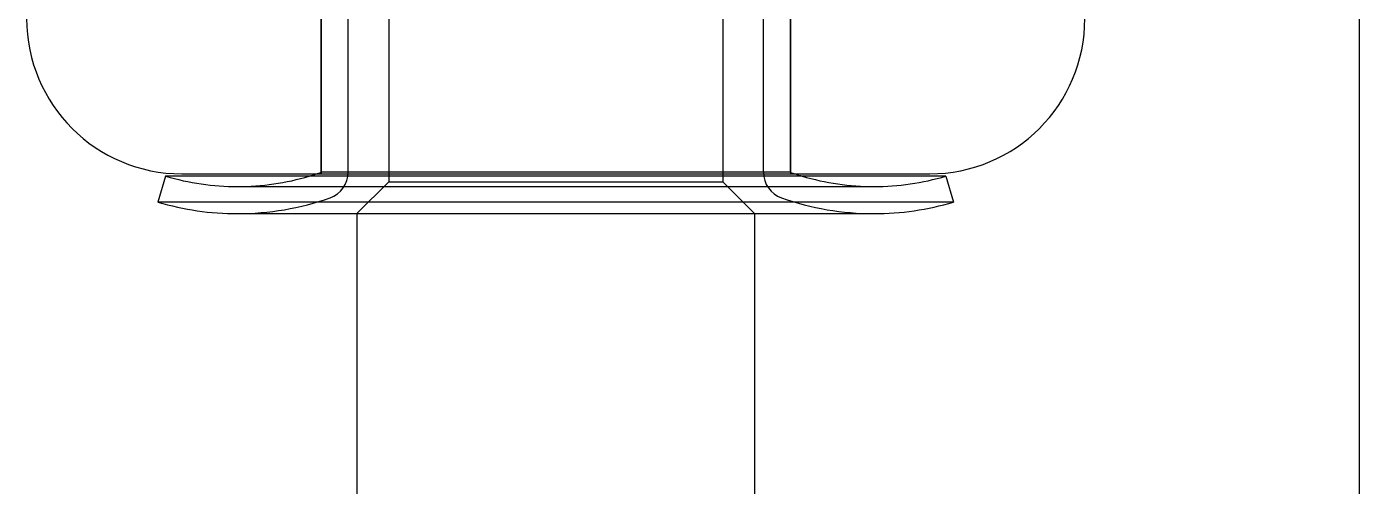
# Model space of a CAD drawing. Extents: x 3.27 to 9.48, y 3.29 to 7.63.
# Drawn here: x 7.2977 to 7.6274, y 4.2748 to 4.3885 of the extents above; entities that cross this region are included whole.
import ezdxf

# ---------------------------------------------------------------- set-up
doc = ezdxf.new("R2010")
doc.units = 0
doc.layers.add('HIDDEN_EDGES_ANSI_', color=7, linetype='CONTINUOUS')
doc.layers.add('VISIBLE_EDGES_ANSI_', color=7, linetype='CONTINUOUS')

msp = doc.modelspace()

# ---------------------------------------------------------------- linework, layer by layer
at = {"layer": 'HIDDEN_EDGES_ANSI_'}
for p, q in [((7.370493990820391, 4.352477112078307), (7.370493990820391, 4.539100202348097)), ((7.370493990820391, 4.539100202348097), (7.370493990820393, 4.35209232833235)), ((7.37718690420622, 4.352477112078307), (7.377186904206218, 4.539100202348097)), ((7.387226274284959, 4.539100202348097), (7.387226274284959, 4.350123824395342)), ((7.469903439639289, 4.539100202348097), (7.469903439639289, 4.350123824395342)), ((7.479942809718028, 4.352477112078307), (7.479942809718028, 4.539100202348097)), ((7.486635723103857, 4.352477112078307), (7.486635723103855, 4.539100202348097)), ((7.486635723103855, 4.539100202348098), (7.486635723103857, 4.35209232833235)), ((7.486635723103857, 4.352477112078307), (7.370493990820391, 4.352477112078307)), ((7.387226274284959, 4.350123824395342), (7.379352258536927, 4.34224980864731)), ((7.387226274284959, 4.350123824395342), (7.469903439639289, 4.350123824395342)), ((7.469903439639289, 4.350123824395342), (7.477777455387321, 4.34224980864731)), ((7.34982469948181, 4.348942722033137), (7.507305014442438, 4.348942722033137))]:
    msp.add_line(p, q, dxfattribs=at)
for centre, radius, start, end in [((7.34982469948181, 4.411147446442585), 0.0622047244094488, 288.3106515464906, 289.4071284940784), ((7.370493990820391, 4.352477112078307), 0.0066929133858268, 289.4071284940759, 0), ((7.486635723103857, 4.352477112078307), 0.0066929133858268, 180, 250.5928715059241), ((7.507305014442438, 4.411147446442586), 0.0622047244094488, 250.5928715059218, 251.6893484535107), ((7.34982469948181, 4.411147446442585), 0.0622047244094488, 253.3984504009799, 270), ((7.34982469948181, 4.411147446442585), 0.0622047244094488, 270, 286.6015495990201), ((7.507305014442438, 4.411147446442586), 0.0622047244094488, 253.3984504009799, 270), ((7.507305014442438, 4.411147446442586), 0.0622047244094488, 270, 286.6015495990201), ((7.34982469948181, 4.411147446442585), 0.0688976377952755, 270.0000000000012, 289.4071284940793), ((7.507305014442438, 4.411147446442586), 0.0688976377952756, 250.5928715059207, 270)]:
    msp.add_arc(centre, radius, start, end, dxfattribs=at)
at = {"layer": 'VISIBLE_EDGES_ANSI_'}
for p, q in [((7.627383754599845, 4.257800989749673), (7.627383754599845, 4.692441148526193)), ((7.33205192107911, 4.351535735456371), (7.33013966011173, 4.345121817185702)), ((7.525077792845138, 4.351535735456371), (7.33205192107911, 4.351535735456371)), ((7.336045171922754, 4.35209232833235), (7.521084542001494, 4.35209232833235)), ((7.525077792845138, 4.351535735456371), (7.526990053812518, 4.345121817185702)), ((7.526990053812518, 4.345121817185702), (7.33013966011173, 4.345121817185702)), ((7.34982469948181, 4.34224980864731), (7.507305014442438, 4.34224980864731)), ((7.379352258536927, 4.34224980864731), (7.379352258536927, 4.056816737781169)), ((7.477777455387321, 4.34224980864731), (7.477777455387321, 4.056816737781169))]:
    msp.add_line(p, q, dxfattribs=at)
for centre, radius, start, end in [((7.336045171922754, 4.390478155104004), 0.0383858267716535, 180, 270), ((7.521084542001494, 4.390478155104004), 0.0383858267716535, 270, 0), ((7.34982469948181, 4.411147446442585), 0.0622047244094487, 286.6015495990201, 288.3106515464917), ((7.507305014442438, 4.411147446442586), 0.0622047244094488, 251.689348453508, 253.3984504009799), ((7.34982469948181, 4.411147446442585), 0.0688976377952756, 253.3984504009795, 270), ((7.507305014442438, 4.411147446442586), 0.0688976377952755, 270.0000000000012, 286.6015495990205)]:
    msp.add_arc(centre, radius, start, end, dxfattribs=at)

doc.saveas('drawing.dxf')
